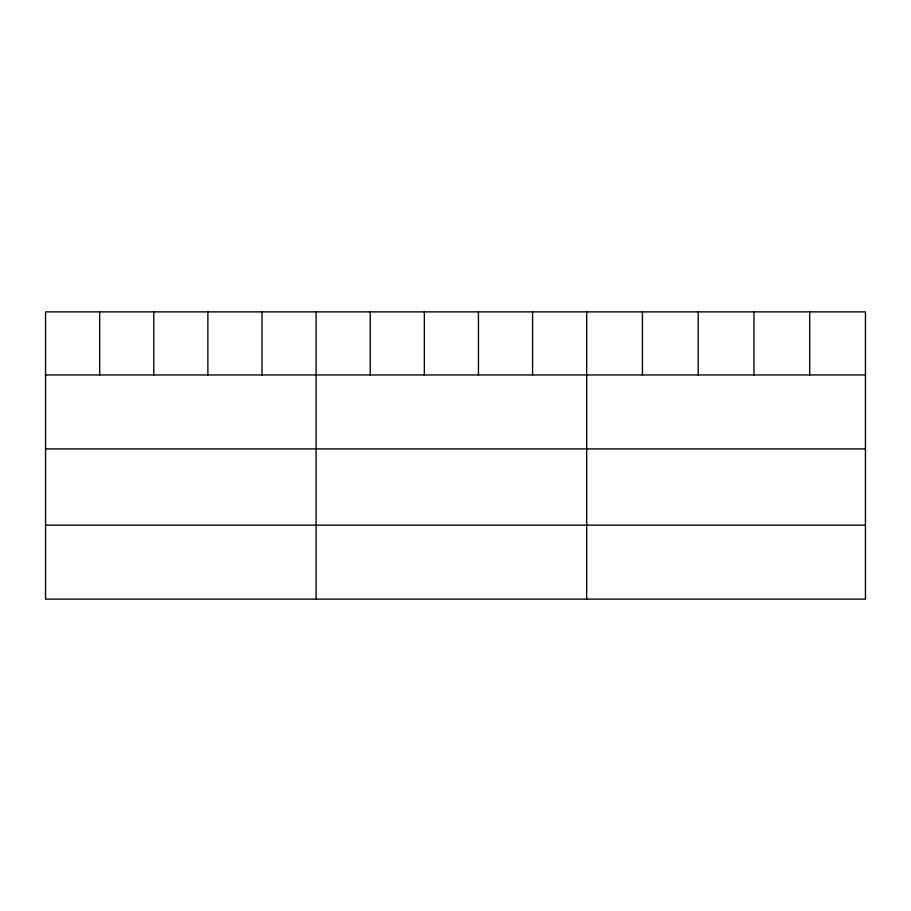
<?xml version="1.0" encoding="UTF-8"?>
<svg xmlns="http://www.w3.org/2000/svg" width="911" height="911" viewBox="0 0 911 911"><rect width="100%" height="100%" fill="white"/><g stroke="black" fill="none" stroke-linecap="round" stroke-linejoin="round"><path stroke-width="1.37" d="M865.45 374.945L865.45 599.119L45.55 599.119L45.55 311.881L865.45 311.881L865.45 374.945L45.55 374.945M45.55 448.929L865.45 448.929M45.55 525.146L865.45 525.146M809.697 311.881L809.697 374.945M753.944 311.881L753.944 374.945M698.19 311.881L698.19 374.945M642.437 311.881L642.437 374.945M586.684 311.881L586.684 599.119M532.571 311.881L532.571 374.945M478.457 311.881L478.457 374.945M424.344 311.881L424.344 374.945M370.23 311.881L370.23 374.945M316.117 311.881L316.117 599.119M262.004 311.881L262.004 374.945M207.89 311.881L207.89 374.945M153.777 311.881L153.777 374.945M99.663 311.881L99.663 374.945"/></g></svg>
